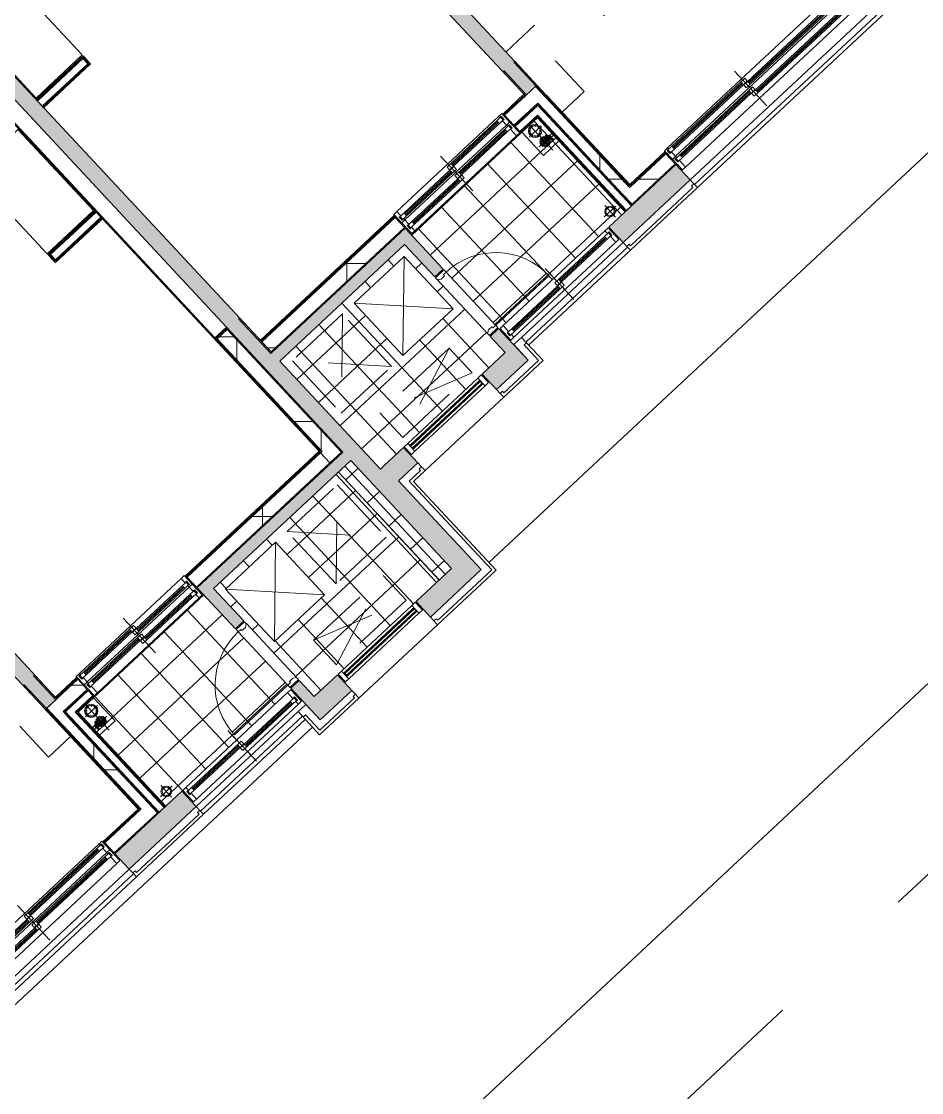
# Model space of a CAD drawing. Header units: millimetres. Extents: x -71377 to 516042, y -145869 to 441446.
# Drawn here: x 271126 to 279667, y 216785 to 226943 of the extents above; entities that cross this region are included whole.
import ezdxf

# ---------------------------------------------------------------- set-up
doc = ezdxf.new("R2010")
doc.units = ezdxf.units.MM
doc.header["$LTSCALE"] = 1000
for name, pattern in [('_점선_M_', [3, 1.5, -1.5]), ('_점선_S_', [1.6, 0.8, -0.8]), ('_점선_XS_', [1.15, 0.6, -0.55])]:
    doc.linetypes.add(name, pattern=pattern)
for name, color, linetype, lineweight in [('06', 6, 'Continuous', 5), ('09_HID', 9, '_점선_M_', 5), ('_ A-furn _', 6, 'Continuous', 5), ('A-door', 4, 'Continuous', 5), ('A-door-hdln', 8, 'Continuous', 5), ('A-ele-8', 8, 'Continuous', 5), ('A-fnsh', 5, 'Continuous', 5), ('A-fnsh-4', 4, 'Continuous', 5), ('A-furn', 6, 'Continuous', 5), ('A-furn-hdln', 8, '_점선_XS_', 5), ('A-glas', 5, 'Continuous', 5), ('A-hat', 251, 'Continuous', 5), ('A-insu', 251, 'Continuous', 5), ('A-rail', 6, 'Continuous', 5), ('A-wind', 4, 'Continuous', 5), ('A-wind-hdln', 8, 'Continuous', 5), ('A_cwall', 2, 'Continuous', 5), ('A_fnsh-4', 4, 'Continuous', 5), ('AA_발코니선', 4, '_점선_S_', 5), ('AA_설비', 4, 'Continuous', 5), ('AA_설비_6', 6, 'Continuous', 5), ('AA_설비_8', 8, 'Continuous', 5), ('AA_설비_CEN', 1, 'Continuous', 5), ('AA_위생', 4, 'Continuous', 5), ('AA_하향식피난구', 8, 'Continuous', 5), ('AA_하향식피난구_dash', 8, '_점선_XS_', 5), ('조경라인_dwg', 8, 'Continuous', 5)]:
    doc.layers.add(name, color=color, linetype=linetype, lineweight=lineweight)
pattern_1 = [(0, (-96985.9, -23353.2), (0, 800), []), (270, (-96985.9, -23353.2), (800, 5e-14), [])]
pattern_2 = [(0, (-96985.9, -23353.2), (0, 800), []), (90, (-96985.9, -23353.2), (-800, 5e-14), [])]
pattern_3 = [(0, (165969.5, 243949.9), (0, 800), []), (90, (165969.5, 243949.9), (-800, 5e-14), [])]

# ---------------------------------------------------------------- blocks, each defined once
blk = doc.blocks.new('3D_수납가구 - 실선_ 대각선X-2308846-지반층 배치도')
at = {"layer": '_ A-furn _'}
for p, q in [((0, 1050), (600, 1050)), ((0, 0), (0, 1035)), ((600, 1050), (600, 0)), ((600, 0), (0, 0))]:
    blk.add_line(p, q, dxfattribs=at)
blk = doc.blocks.new('그릴창_시스템__B타입 - _A_AG_10X23_1_2-2152640-지반층 배치도')
at = {"layer": 'A-wind'}
for p, q in [((-500, 100), (-455, 100)), ((-500, 0), (-500, 100)), ((-440, 72.2), (-455, 72.2)), ((-455, 72.2), (-455, 70.2)), ((-455, 70.2), (-453.5, 70.2)), ((-453.5, 29.8), (-455, 29.8)), ((-455, 29.8), (-455, 27.8)), ((-455, 27.8), (-440, 27.8)), ((-453.5, 70.2), (-453.5, 71.1)), ((-453.5, 71.1), (-449.1, 71.1)), ((-453.5, 28.9), (-453.5, 29.8)), ((-449.1, 28.9), (-453.5, 28.9)), ((-449.1, 71.1), (-449.1, 28.9)), ((-448, 28.9), (-448, 71.1)), ((-448, 71.1), (-441.1, 71.1)), ((-441.1, 28.9), (-448, 28.9)), ((-441.1, 71.1), (-441.1, 68.2)), ((-441.1, 68.2), (-440, 68.2)), ((-440, 31.8), (-441.1, 31.8)), ((-441.1, 31.8), (-441.1, 28.9)), ((-440, 72.2), (440, 72.2)), ((-440, 68.2), (-440, 72.2)), ((440, 68.2), (-440, 68.2)), ((-440, 31.8), (440, 31.8)), ((-440, 27.8), (-440, 31.8)), ((-440, 27.8), (440, 27.8)), ((455, 72.2), (440, 72.2)), ((440, 72.2), (440, 68.2)), ((440, 68.2), (441.1, 68.2)), ((441.1, 31.8), (440, 31.8)), ((440, 31.8), (440, 27.8)), ((440, 27.8), (455, 27.8)), ((441.1, 68.2), (441.1, 71.1)), ((441.1, 71.1), (453, 71.1)), ((441.1, 28.9), (441.1, 31.8)), ((453, 28.9), (441.1, 28.9)), ((453, 71.1), (453, 28.9)), ((454.1, 71.1), (453.5, 71.1)), ((453.5, 71.1), (453.5, 70.2)), ((453.5, 70.2), (455, 70.2)), ((455, 29.8), (453.5, 29.8)), ((453.5, 29.8), (453.5, 28.9)), ((453.5, 28.9), (454.1, 28.9)), ((454.1, 28.9), (454.1, 71.1)), ((455, 100), (500, 100)), ((455, 70.2), (455, 72.2)), ((455, 27.8), (455, 29.8)), ((500, 100), (500, 0)), ((-455, 0), (-500, 0)), ((500, 0), (455, 0))]:
    blk.add_line(p, q, dxfattribs=at)
at = {"layer": 'A-wind-hdln'}
for p, q in [((-455, 0), (-455, 100)), ((-455, 100), (455, 100)), ((-448, 67.5), (453, 67.5)), ((-448, 61.4), (453, 61.4)), ((-448, 38.6), (453, 38.6)), ((-448, 32.5), (453, 32.5)), ((455, 100), (455, 0)), ((-455, 0), (455, 0))]:
    blk.add_line(p, q, dxfattribs=at)
blk = doc.blocks.new('세대실외기실문 - _A_SD_7_5x21-V49-지반층 배치도')
at = {"layer": 'A-door'}
for p, q in [((-375, 95), (-350, 95)), ((-375, -15), (-375, 95)), ((-350, 95), (-330, 65)), ((-345, 20), (-345, -15)), ((-330, 20), (-345, 20)), ((-330, 65), (-330, 20)), ((330, 65), (350, 95)), ((330, 20), (330, 65)), ((345, 20), (330, 20)), ((345, -15), (345, 20)), ((350, 95), (375, 95)), ((375, 95), (375, -15)), ((-345, -15), (-375, -15)), ((310, -15), (310, -705)), ((345, -15), (345, -705)), ((375, -15), (345, -15)), ((310, -705), (345, -705))]:
    blk.add_line(p, q, dxfattribs=at)
at = {"layer": 'A-door-hdln'}
blk.add_arc((345, -15), 690, 180, 270, dxfattribs=at)
blk = doc.blocks.new('2D_세대_하향식피난구 - 2D_세대_하향식피난구-1928395-지반층 배치도')
at = {"layer": 'AA_하향식피난구'}
for p, q in [((340, 725), (-340, 725)), ((-340, 725), (-340, 75)), ((-340, 75), (340, 725)), ((-340, 725), (340, 75)), ((340, 75), (340, 725)), ((-340, 75), (340, 75))]:
    blk.add_line(p, q, dxfattribs=at)
at = {"layer": 'AA_하향식피난구_dash'}
for p, q in [((-340, -75), (340, -75)), ((-340, -725), (-340, -75)), ((-340, -75), (340, -725)), ((340, -75), (-340, -725)), ((340, -75), (340, -725)), ((340, -725), (-340, -725))]:
    blk.add_line(p, q, dxfattribs=at)
blk = doc.blocks.new('미서기창__이중창_ - _A_PD_14X24_7-2325703-지반층 배치도')
at = {"layer": 'A-glas'}
for p, q in [((-620, 106), (-25, 106)), ((-620, 94), (-25, 94)), ((25, 66), (620, 66)), ((25, 54), (620, 54)), ((-620, -4), (-25, -4)), ((-620, -16), (-25, -16)), ((25, -44), (620, -44)), ((25, -56), (620, -56))]:
    blk.add_line(p, q, dxfattribs=at)
at = {"layer": 'A-wind'}
for p, q in [((-700, 25), (-700, 135)), ((-700, 135), (-660, 135)), ((-660, 120), (-680, 120)), ((-680, 120), (-680, 80)), ((-620, 118), (-670, 118)), ((-670, 118), (-670, 82)), ((-660, 135), (-660, 120)), ((-620, 82), (-620, 118)), ((25, 118), (-25, 118)), ((-25, 118), (-25, 82)), ((25, 82), (25, 118)), ((700, 135), (660, 135)), ((660, 135), (660, 80)), ((700, 25), (700, 135)), ((-660, 25), (-700, 25)), ((-700, 25), (-700, -115)), ((-680, 80), (-660, 80)), ((-680, -30), (-680, 10)), ((-680, 10), (-660, 10)), ((-670, 82), (-620, 82)), ((-620, 8), (-670, 8)), ((-670, 8), (-670, -28)), ((-660, 80), (-660, 25)), ((-660, 10), (-660, 25)), ((-620, -28), (-620, 8)), ((-25, 82), (25, 82)), ((25, 78), (-25, 78)), ((-25, 78), (-25, 42)), ((-25, 42), (25, 42)), ((25, 8), (-25, 8)), ((-25, 8), (-25, -28)), ((25, 42), (25, 78)), ((25, -28), (25, 8)), ((670, 78), (620, 78)), ((620, 78), (620, 42)), ((620, 42), (670, 42)), ((660, 80), (680, 80)), ((680, 40), (660, 40)), ((660, 40), (660, 25)), ((700, 25), (660, 25)), ((660, 25), (660, -30)), ((670, 42), (670, 78)), ((680, 80), (680, 40)), ((700, -115), (700, 25)), ((-660, -30), (-680, -30)), ((-670, -28), (-620, -28)), ((-660, -115), (-660, -30)), ((-25, -28), (25, -28)), ((25, -32), (-25, -32)), ((-25, -32), (-25, -68)), ((-25, -68), (25, -68)), ((25, -68), (25, -32)), ((670, -32), (620, -32)), ((620, -32), (620, -68)), ((620, -68), (670, -68)), ((660, -30), (680, -30)), ((680, -70), (660, -70)), ((660, -70), (660, -115)), ((670, -68), (670, -32)), ((680, -30), (680, -70)), ((-700, -115), (-660, -115)), ((660, -115), (700, -115))]:
    blk.add_line(p, q, dxfattribs=at)
at = {"layer": 'A-wind-hdln'}
for p, q in [((0, -215), (0, 235)), ((660, 135), (-660, 135)), ((-620, 118), (-25, 118)), ((660, 25), (-660, 25)), ((-620, 82), (-25, 82)), ((-620, 8), (-25, 8)), ((25, 78), (620, 78)), ((25, 42), (620, 42)), ((-620, -28), (-25, -28)), ((25, -32), (620, -32)), ((25, -68), (620, -68)), ((-660, -115), (660, -115))]:
    blk.add_line(p, q, dxfattribs=at)
blk = doc.blocks.new('미서기창__단창A_ - _A_PW_14X20-2281123-지반층 배치도')
at = {"layer": 'A-glas'}
for p, q in [((-25, 51), (-620, 51)), ((-25, 39), (-620, 39)), ((620, 11), (25, 11)), ((620, -1), (25, -1))]:
    blk.add_line(p, q, dxfattribs=at)
at = {"layer": 'A-wind'}
for p, q in [((-700, -50), (-700, 100)), ((-700, 100), (-660, 100)), ((-680, 25), (-680, 65)), ((-680, 65), (-660, 65)), ((-680, 25), (-660, 25)), ((-620, 63), (-670, 63)), ((-670, 63), (-670, 27)), ((-670, 27), (-620, 27)), ((-660, 65), (-660, 100)), ((-660, -50), (-660, 25)), ((-620, 27), (-620, 63)), ((25, 63), (-25, 63)), ((-25, 63), (-25, 27)), ((-25, 27), (25, 27)), ((25, 23), (-25, 23)), ((-25, 23), (-25, -13)), ((25, 27), (25, 63)), ((25, -13), (25, 23)), ((670, 23), (620, 23)), ((620, 23), (620, -13)), ((660, 100), (700, 100)), ((660, 25), (660, 100)), ((680, 25), (660, 25)), ((670, -13), (670, 23)), ((680, -15), (680, 25)), ((700, 100), (700, -50)), ((-660, -50), (-700, -50)), ((-25, -13), (25, -13)), ((620, -13), (670, -13)), ((660, -50), (660, -15)), ((660, -15), (680, -15)), ((700, -50), (660, -50))]:
    blk.add_line(p, q, dxfattribs=at)
at = {"layer": 'A-wind-hdln'}
for p, q in [((0, 225), (0, -175)), ((0, -150), (0, 200)), ((660, 100), (-660, 100)), ((-25, 63), (-620, 63)), ((-25, 27), (-620, 27)), ((620, 23), (25, 23)), ((-660, -50), (660, -50)), ((620, -13), (25, -13))]:
    blk.add_line(p, q, dxfattribs=at)
blk = doc.blocks.new('미서기창__이중창_2단_ - _A_PW_27X20-2285641-지반층 배치도')
at = {"layer": 'A-glas'}
for p, q in [((-1270, 56), (-375, 56)), ((-1270, 44), (-375, 44)), ((-325, 96), (1270, 96)), ((-325, 84), (1270, 84)), ((-1270, -54), (-375, -54)), ((-1270, -66), (-375, -66)), ((-325, -14), (1270, -14)), ((-325, -26), (1270, -26))]:
    blk.add_line(p, q, dxfattribs=at)
at = {"layer": 'A-wind'}
for p, q in [((-1350, 15), (-1350, 155)), ((-1350, 155), (-1310, 155)), ((-1310, 155), (-1310, 70)), ((-375, 108), (-325, 108)), ((-375, 72), (-375, 108)), ((-325, 108), (-325, 72)), ((1270, 108), (1320, 108)), ((1270, 72), (1270, 108)), ((1310, 155), (1350, 155)), ((1310, 110), (1310, 155)), ((1330, 110), (1310, 110)), ((1320, 108), (1320, 72)), ((1330, 70), (1330, 110)), ((1350, 155), (1350, 15)), ((-1310, 15), (-1350, 15)), ((-1350, 15), (-1350, -95)), ((-1310, 70), (-1330, 70)), ((-1330, 70), (-1330, 30)), ((-1330, 30), (-1310, 30)), ((-1320, 68), (-1270, 68)), ((-1320, 32), (-1320, 68)), ((-1270, 32), (-1320, 32)), ((-1310, 30), (-1310, 15)), ((-1310, -40), (-1310, 15)), ((-1270, 68), (-1270, 32)), ((-325, 72), (-375, 72)), ((-375, 68), (-325, 68)), ((-375, 32), (-375, 68)), ((-325, 32), (-375, 32)), ((-325, 68), (-325, 32)), ((1320, 72), (1270, 72)), ((1310, 15), (1310, 70)), ((1310, 70), (1330, 70)), ((1350, 15), (1310, 15)), ((1310, 0), (1310, 15)), ((1350, 15), (1350, -95)), ((-1350, -95), (-1310, -95)), ((-1330, -80), (-1330, -40)), ((-1330, -40), (-1310, -40)), ((-1310, -80), (-1330, -80)), ((-1320, -42), (-1270, -42)), ((-1320, -78), (-1320, -42)), ((-1270, -78), (-1320, -78)), ((-1310, -95), (-1310, -80)), ((-1270, -42), (-1270, -78)), ((-375, -2), (-325, -2)), ((-375, -38), (-375, -2)), ((-325, -38), (-375, -38)), ((-375, -42), (-325, -42)), ((-375, -78), (-375, -42)), ((-325, -78), (-375, -78)), ((-325, -2), (-325, -38)), ((-325, -42), (-325, -78)), ((1270, -2), (1320, -2)), ((1270, -38), (1270, -2)), ((1320, -38), (1270, -38)), ((1330, 0), (1310, 0)), ((1310, -95), (1310, -40)), ((1310, -40), (1330, -40)), ((1350, -95), (1310, -95)), ((1320, -2), (1320, -38)), ((1330, -40), (1330, 0))]:
    blk.add_line(p, q, dxfattribs=at)
at = {"layer": 'A-wind-hdln'}
for p, q in [((-350, 255), (-350, -195)), ((-1310, 155), (1310, 155)), ((-325, 108), (1270, 108)), ((1310, 15), (-1310, 15)), ((-1270, 68), (-375, 68)), ((-1270, 32), (-375, 32)), ((-325, 72), (1270, 72)), ((1310, -95), (-1310, -95)), ((-1270, -42), (-375, -42)), ((-1270, -78), (-375, -78)), ((-325, -2), (1270, -2)), ((-325, -38), (1270, -38))]:
    blk.add_line(p, q, dxfattribs=at)
blk = doc.blocks.new('2D_Box - 2D_Box-2302891-지반층 배치도')
at = {"layer": 'A-furn-hdln'}
for p, q in [((-450, 160), (450, 160)), ((-450, -160), (-450, 160)), ((-450, -160), (450, 160)), ((-450, 160), (450, -160)), ((450, 160), (450, -160)), ((450, -160), (-450, -160))]:
    blk.add_line(p, q, dxfattribs=at)
blk = doc.blocks.new('설비_발코니 - 설비_발코니-V54-지반층 배치도')
at = {"layer": 'AA_설비'}
for p, q in [((27, 93), (38, 103)), ((28, 101), (34, 104)), ((38, 103), (45, 103)), ((51, 126), (40, 87)), ((41, 87), (52, 126)), ((42, 87), (55, 125)), ((59, 123), (45, 86)), ((48, 85), (62, 122)), ((49, 84), (65, 121)), ((50, 84), (66, 121)), ((66, 121), (51, 126)), ((58, 103), (62, 101)), ((0, 98), (8, 98)), ((8, 73), (0, 73)), ((8, 98), (22, 99)), ((22, 72), (8, 73)), ((22, 99), (28, 101)), ((28, 70), (22, 72)), ((24, 51), (40, 87)), ((39, 45), (24, 51)), ((25, 50), (41, 87)), ((27, 78), (27, 93)), ((33, 72), (27, 78)), ((28, 49), (42, 87)), ((32, 69), (28, 70)), ((45, 86), (31, 48)), ((35, 47), (48, 85)), ((38, 46), (49, 84)), ((50, 84), (39, 45)), ((40, 87), (50, 84)), ((40, 87), (50, 84)), ((52, 68), (45, 68)), ((63, 78), (52, 68)), ((52, 66), (62, 70)), ((57, 99), (63, 93)), ((62, 101), (68, 99)), ((62, 70), (68, 72)), ((63, 93), (63, 78)), ((68, 99), (82, 98)), ((68, 72), (82, 73)), ((82, 98), (101, 98)), ((82, 73), (101, 73))]:
    blk.add_line(p, q, dxfattribs=at)
for centre, radius, start, end in [((45, 86), 21, 88.1512, 232.1033), ((45, 86), 21, 268.1512, 52.1033), ((45, 86), 8, 112.9702, 207.2843), ((45, 86), 8, 292.9702, 27.2843), ((101, 86), 12.5, 270, 90)]:
    blk.add_arc(centre, radius, start, end, dxfattribs=at)
at = {"layer": 'AA_설비_6'}
for p, q in [((200, 0), (200, 300)), ((0, 0), (200, 0))]:
    blk.add_line(p, q, dxfattribs=at)
for centre, radius in [((100, 224), 63), ((100, 86), 50)]:
    blk.add_circle(centre, radius, dxfattribs=at)
at = {"layer": 'AA_설비_8'}
for p, q in [((60, 224), (51, 228)), ((51, 224), (60, 224)), ((65, 259), (72, 252)), ((72, 252), (68, 262)), ((100, 273), (100, 264)), ((100, 264), (104, 273)), ((135, 258), (129, 252)), ((129, 252), (138, 255)), ((149, 223), (140, 223)), ((140, 223), (149, 219)), ((71, 196), (62, 192)), ((65, 189), (71, 196)), ((70, 113), (73, 110)), ((76, 113), (73, 115)), ((100, 184), (96, 175)), ((96, 125), (96, 121)), ((96, 111), (96, 107)), ((100, 174), (100, 184)), ((104, 125), (104, 121)), ((104, 111), (104, 107)), ((124, 113), (127, 115)), ((130, 113), (127, 110)), ((135, 189), (128, 195)), ((128, 195), (132, 186)), ((64, 89), (60, 89)), ((64, 82), (60, 82)), ((70, 59), (73, 62)), ((76, 59), (73, 56)), ((78, 89), (74, 89)), ((78, 82), (74, 82)), ((93, 82), (88, 82)), ((93, 89), (89, 89)), ((96, 97), (96, 93)), ((96, 79), (96, 74)), ((96, 64), (96, 60)), ((96, 50), (96, 46)), ((104, 97), (104, 93)), ((104, 79), (104, 74)), ((104, 64), (104, 60)), ((104, 50), (104, 46)), ((111, 89), (107, 89)), ((112, 82), (107, 82)), ((126, 89), (122, 89)), ((126, 82), (122, 82)), ((127, 56), (124, 59)), ((127, 62), (130, 59)), ((140, 89), (136, 89)), ((140, 82), (136, 82))]:
    blk.add_line(p, q, dxfattribs=at)
for radius in [53, 50]:
    blk.add_circle((100, 224), radius, dxfattribs=at)
for radius, start, end in [(40, 137.8687, 175.0293), (36, 138.1878, 174.4753), (40, 95.5963, 132.1367), (26, 98.6286, 172.3395), (36, 96.2205, 131.8183), (22, 100.213, 170.9359), (40, 47.9377, 84.4251), (36, 48.2645, 83.8033), (26, 7.6605, 81.4045), (22, 9.0641, 79.8264), (36, 5.5247, 41.895), (40, 4.9707, 42.2058), (40, 184.6828, 222.0623), (36, 185.2044, 221.7131), (40, 227.7942, 264.4037), (26, 187.2153, 261.3714), (36, 228.105, 263.7795), (22, 188.5362, 259.787), (12, 195.791, 251.0305), (12, 108.9695, 163.2126), (8, 119.1827, 154.3271), (8, 204.0914, 240.8173), (12, 16.7874, 71.1056), (8, 25.6729, 60.9392), (26, 278.5955, 352.7847), (22, 280.1736, 351.4638), (12, 288.8944, 344.209), (8, 299.0608, 335.9086), (36, 276.1967, 311.8122), (40, 275.5749, 312.1313), (36, 318.1817, 354.7956), (40, 317.8633, 355.3172)]:
    blk.add_arc((100, 86), radius, start, end, dxfattribs=at)
at = {"layer": 'AA_설비_CEN'}
for p, q in [((178, 219), (22, 219)), ((100, 300), (100, -25)), ((175, 86), (25, 86))]:
    blk.add_line(p, q, dxfattribs=at)
blk = doc.blocks.new('설비_발코니_우수100_ - 설비_발코니_우수100_-2303237-지반층 배치도')
at = {"layer": 'AA_설비_6'}
blk.add_circle((0, 0), 50, dxfattribs=at)
at = {"layer": 'AA_설비_8'}
blk.add_circle((0, 0), 40, dxfattribs=at)
at = {"layer": 'AA_설비_CEN'}
for p, q in [((-75, 0), (75, 0)), ((0, 75), (0, -75))]:
    blk.add_line(p, q, dxfattribs=at)
blk = doc.blocks.new('난간 - 난간-2325158-지반층 배치도')
at = {"layer": 'A-rail'}
for p, q in [((10975, -7305), (9655, -7305)), ((9655, -7365), (10975, -7365))]:
    blk.add_line(p, q, dxfattribs=at)
blk = doc.blocks.new('난간 - 난간-2325163-지반층 배치도')
at = {"layer": 'A-rail'}
for p, q in [((8785, -7305), (6065, -7305)), ((6065, -7365), (8785, -7365))]:
    blk.add_line(p, q, dxfattribs=at)
blk = doc.blocks.new('대장2_59A_1층_rvt-6-지반층 배치도')
at = {"layer": 'A-hat'}
h = blk.add_hatch(dxfattribs=at)
h.set_pattern_fill('FP_55', color=256, style=0, pattern_type=2)
h.set_pattern_definition(pattern_1)
h.paths.add_polyline_path([(13964, -42092), (14374, -41710), (14285, -41615), (13875, -41997)])
h.paths.add_polyline_path([(16363, -39855), (17094, -39173), (17006, -39078), (16274, -39760)])
h.paths.add_polyline_path([(18279, -38068), (19047, -37352), (18958, -37257), (18190, -37973)])
h.paths.add_polyline_path([(20232, -36247), (20634, -35872), (20545, -35777), (20143, -36152)])
h = blk.add_hatch(dxfattribs=at)
h.set_pattern_fill('FP_55', color=256, style=0, pattern_type=2)
h.set_pattern_definition(pattern_1)
h.paths.add_polyline_path([(13875, -41997), (13941, -41935), (13136, -41072), (13075, -41138), (13411, -41499)])
h = blk.add_hatch(dxfattribs=at)
h.set_pattern_fill('FP_125', color=256, style=0, pattern_type=2)
h.set_pattern_definition([(223, (12940.96, -42211.6), (204.6, -219.406), []), (133, (12940.96, -42211.6), (-219.406, -204.6), [])])
h.paths.add_polyline_path([(12706, -43279), (13892, -42161), (13066, -41275), (11874, -42387), (12699, -43272)])
h = blk.add_hatch(dxfattribs=at)
h.set_pattern_fill('FP_55', color=256, style=0, pattern_type=2)
h.set_pattern_definition(pattern_1)
h.paths.add_polyline_path([(10540, -43493), (11805, -42313), (11717, -42218), (10451, -43398)])
h = blk.add_hatch(dxfattribs=at)
h.set_pattern_fill('FP_126', color=256, style=0, pattern_type=2)
h.set_pattern_definition([(43, (11544.07, -43514.2), (-204.6, 219.406), []), (313, (11544.07, -43514.2), (219.406, 204.6), [])])
h.paths.add_polyline_path([(11577, -44605), (12762, -43500), (11805, -42478), (10622, -43581), (11577, -44605)])
h.paths.add_polyline_path([(11791, -43530), (11327, -43033), (11807, -42594), (12267, -43087), (11805, -43517)])
at = {"layer": 'A-ele-8'}
for p, q in [((11874, -42387), (12912, -41418)), ((14271, -41600), (14285, -41615)), ((11703, -42204), (11717, -42218))]:
    blk.add_line(p, q, dxfattribs=at)
at = {"layer": 'A-fnsh'}
for p, q in [((8769, -40700), (8756, -40686)), ((8828, -40763), (8815, -40749)), ((13162, -41070), (13151, -41059)), ((13219, -41132), (13206, -41118)), ((14279, -41593), (13942, -41907)), ((11710, -42197), (10438, -43384))]:
    blk.add_line(p, q, dxfattribs=at)
at = {"layer": 'A-fnsh-4'}
for p, q in [((8316, -41109), (8756, -40699)), ((8756, -40699), (8762, -40706)), ((8762, -40706), (8808, -40755)), ((8375, -41172), (8814, -40762)), ((8808, -40755), (8814, -40762)), ((13136, -41072), (13048, -40977)), ((12953, -41066), (12755, -41250)), ((13071, -41134), (12844, -41345)), ((13075, -41138), (13071, -41134)), ((13139, -41207), (13075, -41138)), ((13205, -41145), (13136, -41072)), ((13139, -41207), (13875, -41997)), ((13205, -41145), (13941, -41935)), ((13066, -41262), (12906, -41411)), ((13073, -41268), (13066, -41262)), ((13073, -41268), (13809, -42058)), ((13949, -41928), (14285, -41615)), ((14285, -41615), (13949, -41928)), ((13949, -41928), (13941, -41935)), ((13964, -42092), (13875, -41997)), ((13809, -42058), (13905, -42161))]:
    blk.add_line(p, q, dxfattribs=at)
at = {"layer": 'A-insu'}
for p, q in [((12953, -41066), (13062, -40964)), ((8369, -41165), (8323, -41116)), ((12946, -41058), (12953, -41066)), ((12755, -41250), (12748, -41242)), ((12844, -41345), (12755, -41250)), ((12848, -41350), (12844, -41345)), ((12899, -41404), (12855, -41357)), ((14278, -41607), (14285, -41615)), ((14285, -41615), (14374, -41710)), ((14374, -41710), (13964, -42092)), ((13959, -42110), (13912, -42154)), ((13964, -42092), (13971, -42099)), ((13971, -42099), (13966, -42103)), ((10451, -43398), (11717, -42218)), ((11717, -42218), (11805, -42313)), ((11805, -42313), (10540, -43493)), ((10540, -43493), (10451, -43398))]:
    blk.add_line(p, q, dxfattribs=at)
at = {"layer": 'A_fnsh-4'}
for p, q in [((8310, -41102), (8756, -40686)), ((8323, -41116), (8755, -40713)), ((8755, -40713), (8801, -40762)), ((8756, -40686), (8763, -40693)), ((8763, -40693), (8769, -40700)), ((8769, -40700), (8815, -40749)), ((8369, -41165), (8801, -40762)), ((8828, -40763), (8382, -41179)), ((8815, -40749), (8821, -40756)), ((8821, -40756), (8828, -40763)), ((13212, -41138), (13055, -40970)), ((13062, -40964), (13151, -41059)), ((8316, -41109), (8310, -41102)), ((8323, -41116), (8316, -41109)), ((12742, -41235), (12939, -41051)), ((12946, -41058), (12748, -41242)), ((12939, -41051), (12946, -41058)), ((13151, -41059), (13155, -41063)), ((13155, -41063), (13162, -41070)), ((13162, -41070), (13206, -41118)), ((13206, -41118), (13213, -41125)), ((13212, -41138), (13935, -41913)), ((13213, -41125), (13219, -41132)), ((13219, -41132), (13942, -41907)), ((8375, -41172), (8369, -41165)), ((8382, -41179), (8375, -41172)), ((12748, -41242), (12742, -41235)), ((13070, -41143), (12848, -41350)), ((13070, -41156), (12855, -41357)), ((13077, -41150), (13070, -41143)), ((13114, -41204), (13070, -41156)), ((13134, -41211), (13077, -41150)), ((13127, -41218), (13114, -41204)), ((13127, -41218), (13864, -42008)), ((13134, -41211), (13871, -42001)), ((13067, -41248), (12899, -41404)), ((13066, -41275), (12912, -41418)), ((13802, -42065), (13066, -41275)), ((13073, -41255), (13067, -41248)), ((13080, -41262), (13073, -41255)), ((13080, -41262), (13816, -42052)), ((12855, -41357), (12848, -41350)), ((12906, -41411), (12899, -41404)), ((12912, -41418), (12906, -41411)), ((13942, -41907), (14271, -41600)), ((14278, -41607), (13942, -41920)), ((14271, -41600), (14278, -41607)), ((13942, -41920), (13935, -41913)), ((13935, -41913), (13942, -41920)), ((13816, -42052), (13912, -42154)), ((13864, -42008), (13959, -42110)), ((13871, -42001), (13966, -42103)), ((13898, -42167), (13802, -42065)), ((13912, -42154), (13905, -42161)), ((13966, -42103), (13959, -42110)), ((10438, -43384), (11703, -42204)), ((11710, -42211), (10444, -43391)), ((11703, -42204), (11710, -42211)), ((13905, -42161), (13898, -42167)), ((10444, -43391), (10438, -43384))]:
    blk.add_line(p, q, dxfattribs=at)
at = {"layer": 'AA_발코니선'}
for p, q in [((15380, -38214), (12769, -40649)), ((15449, -38670), (13237, -40733)), ((13237, -40733), (13510, -41025)), ((13510, -41025), (13300, -41220))]:
    blk.add_line(p, q, dxfattribs=at)
at = {"layer": 'A-door-hdln', "extrusion": (0, 0, -1), "zscale": -1, "rotation": 226.999998751524}
blk.add_blockref('세대실외기실문 - _A_SD_7_5x21-V49-지반층 배치도', (-12425, -43000), dxfattribs=at)
at = {"layer": 'A-furn', "extrusion": (0, 0, -1), "zscale": -1}
for name, p, rotation in [('3D_수납가구 - 실선_ 대각선X-2308846-지반층 배치도', (-8749, -40678), 316.9999987515241), ('2D_세대_하향식피난구 - 2D_세대_하향식피난구-1928395-지반층 배치도', (-11504, -43332), 46.99999875152392), ('2D_Box - 2D_Box-2302891-지반층 배치도', (-12009, -43881), 316.9999987515241)]:
    blk.add_blockref(name, p, dxfattribs=dict(at, rotation=rotation))
at = {"layer": 'A-rail', "extrusion": (0, 0, -1), "zscale": -1, "rotation": 316.9999987515241}
for name in ['난간 - 난간-2325163-지반층 배치도', '난간 - 난간-2325158-지반층 배치도']:
    blk.add_blockref(name, (-15960, -30529), dxfattribs=at)
at = {"layer": 'A-wind-hdln', "extrusion": (0, 0, -1), "zscale": -1}
for name, p, rotation in [('미서기창__이중창_2단_ - _A_PW_27X20-2285641-지반층 배치도', (-15324, -40735), 136.9999987515239), ('미서기창__이중창_ - _A_PD_14X24_7-2325703-지반층 배치도', (-12308, -41811), 316.9999987515241), ('미서기창__단창A_ - _A_PW_14X20-2281123-지반층 배치도', (-13293, -42868), 316.9999987515238), ('그릴창_시스템__B타입 - _A_AG_10X23_1_2-2152640-지반층 배치도', (-12237, -44126), 316.9999987515238)]:
    blk.add_blockref(name, p, dxfattribs=dict(at, rotation=rotation))
at = {"layer": 'AA_위생', "extrusion": (0, 0, -1), "zscale": -1, "rotation": 316.9999987515241}
for name, p in [('설비_발코니 - 설비_발코니-V54-지반층 배치도', (-13270, -41494)), ('설비_발코니_우수100_ - 설비_발코니_우수100_-2303237-지반층 배치도', (-13756, -42162))]:
    blk.add_blockref(name, p, dxfattribs=at)
blk = doc.blocks.new('설비_발코니 - 설비_발코니-2303235-지반층 배치도')
at = {"layer": 'AA_설비'}
for p, q in [((27, 93), (38, 103)), ((28, 101), (34, 104)), ((38, 103), (45, 103)), ((51, 126), (40, 87)), ((41, 87), (52, 126)), ((42, 87), (55, 125)), ((59, 123), (45, 86)), ((48, 85), (62, 122)), ((49, 84), (65, 121)), ((50, 84), (66, 121)), ((66, 121), (51, 126)), ((58, 103), (62, 101)), ((0, 98), (8, 98)), ((8, 73), (0, 73)), ((8, 98), (22, 99)), ((22, 72), (8, 73)), ((22, 99), (28, 101)), ((28, 70), (22, 72)), ((24, 51), (40, 87)), ((39, 45), (24, 51)), ((25, 50), (41, 87)), ((27, 78), (27, 93)), ((33, 72), (27, 78)), ((28, 49), (42, 87)), ((32, 69), (28, 70)), ((45, 86), (31, 48)), ((35, 47), (48, 85)), ((38, 46), (49, 84)), ((50, 84), (39, 45)), ((40, 87), (50, 84)), ((40, 87), (50, 84)), ((52, 68), (45, 68)), ((63, 78), (52, 68)), ((52, 66), (62, 70)), ((57, 99), (63, 93)), ((62, 101), (68, 99)), ((62, 70), (68, 72)), ((63, 93), (63, 78)), ((68, 99), (82, 98)), ((68, 72), (82, 73)), ((82, 98), (101, 98)), ((82, 73), (101, 73))]:
    blk.add_line(p, q, dxfattribs=at)
for centre, radius, start, end in [((45, 86), 21, 88.1512, 232.1033), ((45, 86), 21, 268.1512, 52.1033), ((45, 86), 8, 112.9702, 207.2843), ((45, 86), 8, 292.9702, 27.2843), ((101, 86), 12.5, 270, 90)]:
    blk.add_arc(centre, radius, start, end, dxfattribs=at)
at = {"layer": 'AA_설비_6'}
for p, q in [((200, 0), (200, 300)), ((0, 0), (200, 0))]:
    blk.add_line(p, q, dxfattribs=at)
for centre, radius in [((100, 224), 63), ((100, 86), 50)]:
    blk.add_circle(centre, radius, dxfattribs=at)
at = {"layer": 'AA_설비_8'}
for p, q in [((60, 224), (51, 228)), ((51, 224), (60, 224)), ((65, 259), (72, 252)), ((72, 252), (68, 262)), ((100, 273), (100, 264)), ((100, 264), (104, 273)), ((135, 258), (129, 252)), ((129, 252), (138, 255)), ((149, 223), (140, 223)), ((140, 223), (149, 219)), ((71, 196), (62, 192)), ((65, 189), (71, 196)), ((70, 113), (73, 110)), ((76, 113), (73, 115)), ((100, 184), (96, 175)), ((96, 125), (96, 121)), ((96, 111), (96, 107)), ((100, 174), (100, 184)), ((104, 125), (104, 121)), ((104, 111), (104, 107)), ((124, 113), (127, 115)), ((130, 113), (127, 110)), ((135, 189), (128, 195)), ((128, 195), (132, 186)), ((64, 89), (60, 89)), ((64, 82), (60, 82)), ((70, 59), (73, 62)), ((76, 59), (73, 56)), ((78, 89), (74, 89)), ((78, 82), (74, 82)), ((93, 82), (88, 82)), ((93, 89), (89, 89)), ((96, 97), (96, 93)), ((96, 79), (96, 74)), ((96, 64), (96, 60)), ((96, 50), (96, 46)), ((104, 97), (104, 93)), ((104, 79), (104, 74)), ((104, 64), (104, 60)), ((104, 50), (104, 46)), ((111, 89), (107, 89)), ((112, 82), (107, 82)), ((126, 89), (122, 89)), ((126, 82), (122, 82)), ((127, 56), (124, 59)), ((127, 62), (130, 59)), ((140, 89), (136, 89)), ((140, 82), (136, 82))]:
    blk.add_line(p, q, dxfattribs=at)
for radius in [53, 50]:
    blk.add_circle((100, 224), radius, dxfattribs=at)
for radius, start, end in [(40, 137.8687, 175.0293), (36, 138.1878, 174.4753), (40, 95.5963, 132.1367), (26, 98.6286, 172.3395), (36, 96.2205, 131.8183), (22, 100.213, 170.9359), (40, 47.9377, 84.4251), (36, 48.2645, 83.8033), (26, 7.6605, 81.4045), (22, 9.0641, 79.8264), (36, 5.5247, 41.895), (40, 4.9707, 42.2058), (40, 184.6828, 222.0623), (36, 185.2044, 221.7355), (40, 227.7942, 264.4037), (26, 187.2153, 261.3714), (36, 228.105, 263.7795), (22, 188.5362, 259.787), (12, 195.791, 251.0305), (12, 108.9695, 163.2126), (8, 119.1827, 154.3271), (8, 204.0914, 240.8173), (12, 16.7874, 71.1056), (8, 25.6729, 60.9392), (26, 278.5955, 352.7847), (22, 280.1736, 351.4638), (12, 288.8944, 344.209), (8, 299.0608, 335.9086), (36, 276.1967, 311.8122), (40, 275.5749, 312.1313), (36, 318.1817, 354.7956), (40, 317.8633, 355.3172)]:
    blk.add_arc((100, 86), radius, start, end, dxfattribs=at)
at = {"layer": 'AA_설비_CEN'}
for p, q in [((178, 219), (22, 219)), ((100, 300), (100, -25)), ((175, 86), (25, 86))]:
    blk.add_line(p, q, dxfattribs=at)
blk = doc.blocks.new('난간 - 난간-V57-지반층 배치도')
at = {"layer": 'A-rail'}
for p, q in [((10973, -7305), (9655, -7305)), ((9655, -7365), (10975, -7365))]:
    blk.add_line(p, q, dxfattribs=at)
blk = doc.blocks.new('난간 - 난간-V46-지반층 배치도')
at = {"layer": 'A-rail'}
for p, q in [((8785, -7305), (6065, -7305)), ((6065, -7365), (8785, -7365))]:
    blk.add_line(p, q, dxfattribs=at)
blk = doc.blocks.new('대장2_59A_1층_rvt-7-지반층 배치도')
at = {"layer": 'A-hat'}
h = blk.add_hatch(dxfattribs=at)
h.set_pattern_fill('FP_45', color=256, style=0, pattern_type=2)
h.set_pattern_definition(pattern_2)
h.paths.add_polyline_path([(9832, -45726), (11098, -44546), (11009, -44451), (9744, -45631)])
h = blk.add_hatch(dxfattribs=at)
h.set_pattern_fill('FP_134', color=256, style=0, pattern_type=2)
h.set_pattern_definition([(223, (11048.5, -45548.77), (204.6, -219.406), []), (313, (11048.5, -45548.77), (219.406, 204.6), [])])
h.paths.add_polyline_path([(10950, -46762), (12134, -45657), (11180, -44634), (9995, -45738), (10949, -46762)])
h.paths.add_polyline_path([(10572, -46240), (10112, -45738), (10583, -45299), (11047, -45796), (10682, -46137)])
h = blk.add_hatch(dxfattribs=at)
h.set_pattern_fill('FP_133', color=256, style=0, pattern_type=2)
h.set_pattern_definition([(43, (9651.6, -46851.4), (-204.6, 219.406), []), (133, (9651.6, -46851.4), (-219.406, -204.6), [])])
h.paths.add_polyline_path([(9541, -47803), (10726, -46684), (9901, -45799), (8715, -46917), (9541, -47803)])
h = blk.add_hatch(dxfattribs=at)
h.set_pattern_fill('FP_45', color=256, style=0, pattern_type=2)
h.set_pattern_definition(pattern_2)
h.paths.add_polyline_path([(8501, -46967), (8794, -46694), (8705, -46599), (8413, -46872)])
h = blk.add_hatch(dxfattribs=at)
h.set_pattern_fill('FP_45', color=256, style=0, pattern_type=2)
h.set_pattern_definition(pattern_2)
h.paths.add_polyline_path([(9306, -47830), (9372, -47768), (8566, -46907), (8501, -46967), (8570, -47040)])
h = blk.add_hatch(dxfattribs=at)
h.set_pattern_fill('FP_45', color=256, style=0, pattern_type=2)
h.set_pattern_definition(pattern_2)
h.paths.add_polyline_path([(2791, -54083), (3193, -53708), (3104, -53613), (2702, -53988)])
h.paths.add_polyline_path([(4378, -52603), (5146, -51887), (5057, -51792), (4290, -52509)])
h.paths.add_polyline_path([(6330, -50783), (7062, -50101), (6973, -50005), (6242, -50687)])
h.paths.add_polyline_path([(9051, -48245), (9461, -47864), (9372, -47768), (8962, -48150)])
at = {"layer": 'A-ele-8'}
for p, q in [((9730, -45616), (9744, -45631)), ((9901, -45799), (8862, -46767)), ((8949, -48136), (8962, -48150))]:
    blk.add_line(p, q, dxfattribs=at)
at = {"layer": 'A-fnsh'}
for p, q in [((8868, -42154), (8141, -41375)), ((10995, -44436), (8939, -42231)), ((8431, -42581), (8421, -42570)), ((8493, -42647), (8480, -42633)), ((9723, -45623), (10995, -44436)), ((12134, -45657), (11180, -44634)), ((8498, -46992), (8487, -46980)), ((8941, -48143), (9278, -47829))]:
    blk.add_line(p, q, dxfattribs=at)
at = {"layer": 'A-fnsh-4'}
for p, q in [((8874, -42161), (8435, -42571)), ((8933, -42224), (8493, -42634)), ((8435, -42571), (8441, -42578)), ((8441, -42578), (8487, -42627)), ((8487, -42627), (8493, -42634)), ((8508, -46783), (8705, -46599)), ((8567, -46905), (8794, -46694)), ((8695, -46910), (8856, -46760)), ((8501, -46967), (8413, -46872)), ((8572, -46910), (8567, -46905)), ((8635, -46979), (8572, -46910)), ((8702, -46917), (8695, -46910)), ((8702, -46917), (9438, -47707)), ((8570, -47040), (8501, -46967)), ((8635, -46979), (9372, -47768)), ((8570, -47040), (9306, -47830)), ((9438, -47707), (9534, -47809)), ((9298, -47837), (8962, -48150)), ((8962, -48150), (9298, -47837)), ((9298, -47837), (9306, -47830)), ((9461, -47864), (9372, -47768))]:
    blk.add_line(p, q, dxfattribs=at)
at = {"layer": 'A-insu'}
for p, q in [((8926, -42217), (8880, -42168)), ((11009, -44451), (9744, -45631)), ((11098, -44546), (11009, -44451)), ((9832, -45726), (11098, -44546)), ((9744, -45631), (9832, -45726)), ((8705, -46599), (8698, -46591)), ((8794, -46694), (8705, -46599)), ((8798, -46699), (8794, -46694)), ((8849, -46753), (8805, -46706)), ((8508, -46783), (8398, -46885)), ((8501, -46775), (8508, -46783)), ((9479, -47860), (9527, -47816)), ((9051, -48245), (9461, -47864)), ((9461, -47864), (9467, -47871)), ((9467, -47871), (9472, -47866)), ((8955, -48143), (8962, -48150)), ((8962, -48150), (9051, -48245))]:
    blk.add_line(p, q, dxfattribs=at)
at = {"layer": 'A_fnsh-4'}
for p, q in [((8868, -42154), (8421, -42570)), ((8874, -42161), (8868, -42154)), ((8880, -42168), (8448, -42571)), ((8493, -42647), (8939, -42231)), ((8926, -42217), (8494, -42620)), ((8880, -42168), (8874, -42161)), ((8933, -42224), (8926, -42217)), ((8939, -42231), (8933, -42224)), ((8421, -42570), (8428, -42577)), ((8428, -42577), (8434, -42584)), ((8434, -42584), (8480, -42633)), ((8448, -42571), (8494, -42620)), ((8480, -42633), (8487, -42640)), ((8487, -42640), (8493, -42647)), ((10995, -44436), (9730, -45616)), ((9737, -45623), (11002, -44443)), ((11002, -44443), (10995, -44436)), ((9730, -45616), (9737, -45623)), ((8692, -46584), (8494, -46769)), ((8501, -46775), (8698, -46591)), ((8698, -46591), (8692, -46584)), ((8576, -46906), (8798, -46699)), ((8590, -46906), (8805, -46706)), ((8805, -46706), (8798, -46699)), ((8494, -46769), (8501, -46775)), ((8682, -46909), (8849, -46753)), ((8709, -46910), (8862, -46767)), ((8856, -46760), (8849, -46753)), ((8862, -46767), (8856, -46760)), ((8398, -46885), (8487, -46980)), ((8562, -47047), (8405, -46879)), ((8583, -46913), (8576, -46906)), ((8640, -46974), (8583, -46913)), ((8634, -46954), (8590, -46906)), ((8688, -46916), (8682, -46909)), ((8695, -46923), (8688, -46916)), ((8695, -46923), (9431, -47713)), ((9445, -47700), (8709, -46910)), ((8487, -46980), (8491, -46985)), ((8491, -46985), (8498, -46992)), ((8498, -46992), (8542, -47040)), ((8647, -46968), (8634, -46954)), ((8640, -46974), (9377, -47764)), ((8647, -46968), (9384, -47758)), ((8542, -47040), (8548, -47047)), ((8548, -47047), (8555, -47054)), ((8555, -47054), (9278, -47829)), ((8562, -47047), (9285, -47822)), ((9431, -47713), (9527, -47816)), ((9541, -47803), (9445, -47700)), ((9278, -47829), (8949, -48136)), ((8955, -48143), (9291, -47829)), ((9291, -47829), (9285, -47822)), ((9285, -47822), (9291, -47829)), ((9377, -47764), (9472, -47866)), ((9384, -47758), (9479, -47860)), ((9527, -47816), (9534, -47809)), ((9534, -47809), (9541, -47803)), ((9472, -47866), (9479, -47860)), ((8949, -48136), (8955, -48143))]:
    blk.add_line(p, q, dxfattribs=at)
at = {"layer": 'AA_발코니선'}
for p, q in [((8156, -47043), (8428, -47336)), ((8428, -47336), (8638, -47141))]:
    blk.add_line(p, q, dxfattribs=at)
at = {"layer": 'A-door-hdln', "rotation": 313.0000012484762}
blk.add_blockref('세대실외기실문 - _A_SD_7_5x21-V49-지반층 배치도', (10474, -46392), dxfattribs=at)
at = {"layer": 'A-furn'}
for name, p, rotation in [('3D_수납가구 - 실선_ 대각선X-2308846-지반층 배치도', (8415, -42563), 43.00000124847617), ('2D_세대_하향식피난구 - 2D_세대_하향식피난구-1928395-지반층 배치도', (10870, -45497), 133.0000012484761), ('2D_Box - 2D_Box-2302891-지반층 배치도', (11382, -46038), 43.00000124847617)]:
    blk.add_blockref(name, p, dxfattribs=dict(at, rotation=rotation))
at = {"layer": 'A-rail', "rotation": 43.00000124847617}
for name in ['난간 - 난간-V57-지반층 배치도', '난간 - 난간-V46-지반층 배치도']:
    blk.add_blockref(name, (-2213, -49048), dxfattribs=at)
at = {"layer": 'A-wind-hdln'}
for name, p, rotation in [('미서기창__이중창_ - _A_PD_14X24_7-2325703-지반층 배치도', (9296, -46192), 43.00000124847617), ('그릴창_시스템__B타입 - _A_AG_10X23_1_2-2152640-지반층 배치도', (11610, -46283), 43.00000124847598), ('미서기창__단창A_ - _A_PW_14X20-2281123-지반층 배치도', (10282, -47248), 43.00000124847599), ('미서기창__이중창_2단_ - _A_PW_27X20-2285641-지반층 배치도', (8012, -49125), 223.000001248476)]:
    blk.add_blockref(name, p, dxfattribs=dict(at, rotation=rotation))
at = {"layer": 'AA_위생', "rotation": 43.00000124847617}
for name, p in [('설비_발코니 - 설비_발코니-2303235-지반층 배치도', (8913, -47130)), ('설비_발코니_우수100_ - 설비_발코니_우수100_-2303237-지반층 배치도', (9545, -47661))]:
    blk.add_blockref(name, p, dxfattribs=at)
blk = doc.blocks.new('조경라인_dwg-6847807-지반층 배치도')
at = {"layer": '06'}
blk.add_line((266587, 208408), (290675, 230871), dxfattribs=at)
at = {"layer": '09_HID'}
blk.add_line((306871, 244166), (215931, 159363), dxfattribs=at)

msp = doc.modelspace()

# ---------------------------------------------------------------- hatches: boundary and pattern name
at = {"layer": 'A-hat'}
for points in [[(274422.4, 222595.8), (274532.1, 222698.1), (269597.8, 227989.5), (269488.1, 227887.2), (274341.2, 222682.9)], [(275908.1, 226237.3), (276017.8, 226339.6), (274585.6, 227875.5), (274475.9, 227773.2), (275760.5, 226395.6)], [(276835.9, 224846.5), (277472.2, 225439.8), (277335.8, 225586.1), (276705.9, 224985.9), (276794.5, 224890.9)], [(273577.3, 223722), (274842.6, 224901.9), (274762.1, 224977.3), (273502.3, 223802.5)], [(275048.6, 224519.7), (275129, 224594.7), (274842.6, 224901.9), (274762.1, 224826.9), (274859.5, 224722.5)], [(275716.9, 223803), (275797.4, 223878), (275654.2, 224031.6), (275573.7, 223956.6), (275668.3, 223855.2)], [(275633.9, 223452.1), (275933.8, 223731.7), (275797.4, 223878), (275497.5, 223598.4), (275532.5, 223560.9)], [(272869.7, 221489.7), (274251.9, 222778.7), (274176.9, 222859.1), (272799.7, 221564.7), (272841.9, 221519.5)], [(274705.1, 222586), (274887.9, 222756.5), (274751.5, 222902.8), (274568.7, 222732.2), (274631.8, 222664.6)], [(275206.7, 221754.8), (275353, 221891.2), (274568.7, 222732.2), (274422.4, 222595.8), (274705.1, 222292.7)], [(271353.5, 220417.7), (271463.2, 220520), (270031, 222055.8), (269921.3, 221953.5), (270364.8, 221478)], [(275006.7, 221294.8), (275489.4, 221744.9), (275353, 221891.2), (274870.3, 221441.1), (274905.3, 221403.6)], [(273156.1, 221182.6), (273236.6, 221257.6), (272950.1, 221564.7), (272869.7, 221489.7), (272922, 221433.6)], [(273960.8, 220319.5), (274260.7, 220599.2), (274124.3, 220745.4), (273824.4, 220465.8), (273904.9, 220379.5)], [(273824.4, 220465.8), (273904.9, 220540.8), (273761.7, 220694.4), (273681.2, 220619.4), (273783.1, 220510.2)], [(272149.7, 218904), (272786, 219497.4), (272649.6, 219643.7), (272013.3, 219050.3), (272060.5, 218999.7)]]:
    msp.add_hatch(color=256, dxfattribs=at).paths.add_polyline_path(points)
h = msp.add_hatch(dxfattribs=at)
h.set_pattern_fill('FP_13', color=256, scale=1000, style=0, pattern_type=2)
h.set_pattern_definition(pattern_3)
h.paths.add_polyline_path([(273979, 222866.1), (274074.1, 222954.7), (273078.4, 224022.5), (272983.3, 223933.8), (273256.4, 223641)])
h = msp.add_hatch(dxfattribs=at)
h.set_pattern_fill('FP_13', color=256, scale=1000, style=0, pattern_type=2)
h.set_pattern_definition(pattern_3)
h.paths.add_polyline_path([(274053, 222757.3), (274162.8, 222859.6), (274074.1, 222954.7), (273964.4, 222852.4)])
h = msp.add_hatch(dxfattribs=at)
h.set_pattern_fill('FP_175', color=256, scale=1000, style=0, pattern_type=2)
h.set_pattern_definition([(313, (274670.8, 222212.16), (219.41, 204.6), []), (43, (274670.8, 222212.16), (-204.6, 219.41), [])])
h.paths.add_polyline_path([(275089.7, 221645.7), (275206.7, 221754.8), (274251.9, 222778.7), (274134.9, 222669.5), (275076.4, 221659.9)])

# ---------------------------------------------------------------- linework, layer by layer
at = {"layer": 'A-ele-8'}
for p, q in [((279529.7, 227221.7), (277540.4, 225366.7)), ((276904.1, 224773.3), (275938.7, 223873.1)), ((275549.8, 223982.2), (275072.4, 224494.1)), ((275156.3, 224565.5), (275626.9, 224060.9)), ((275702.1, 223379), (274956.1, 222683.4)), ((273654, 220648.7), (273183.4, 221153.3)), ((273260.4, 221232), (273737.8, 220720)), ((275074.9, 221221.7), (274328.9, 220526)), ((273819.5, 220324.5), (272854.1, 219424.3)), ((272217.9, 218830.9), (270228.6, 216975.9))]:
    msp.add_line(p, q, dxfattribs=at)
at = {"layer": 'A-fnsh'}
for p, q in [((292946.8, 238024.2), (275562.5, 221813.1)), ((274134.9, 222669.5), (275089.7, 221645.7)), ((273887.7, 220251.3), (267056.9, 213881.5))]:
    msp.add_line(p, q, dxfattribs=at)
at = {"layer": 'A-insu'}
for p, q in [((275806.4, 226566.3), (275796.8, 226557.5)), ((275796.8, 226557.5), (276008.3, 226330.8)), ((276017.8, 226339.6), (275806.4, 226566.3)), ((275706.2, 226472.9), (275696.6, 226464)), ((275696.6, 226464), (275908.1, 226237.3)), ((275917.6, 226246.2), (275706.2, 226472.9)), ((276008.3, 226330.8), (276017.8, 226339.6)), ((275908.1, 226237.3), (275917.6, 226246.2)), ((277472.2, 225439.8), (276835.9, 224846.5)), ((277506.3, 225403.2), (277472.2, 225439.8)), ((276835.9, 224846.5), (276870, 224809.9)), ((273195.4, 224131.6), (273185.9, 224122.7)), ((273185.9, 224122.7), (273492.8, 223793.6)), ((273502.3, 223802.5), (273195.4, 224131.6)), ((273078.4, 224022.5), (272983.3, 223933.8)), ((274162.8, 222859.6), (273078.4, 224022.5)), ((272983.3, 223933.8), (273979, 222866.1)), ((275848.6, 223925.8), (275797.4, 223878)), ((275797.4, 223878), (275933.8, 223731.7)), ((273492.8, 223793.6), (273502.3, 223802.5)), ((275933.8, 223731.7), (275633.9, 223452.1)), ((275633.9, 223452.1), (275668, 223415.6)), ((273979, 222866.1), (273964.4, 222852.4)), ((274053, 222757.3), (274162.8, 222859.6)), ((273964.4, 222852.4), (274053, 222757.3)), ((274887.9, 222756.5), (274705.1, 222586)), ((274922, 222719.9), (274887.9, 222756.5)), ((275006.7, 221294.8), (275040.8, 221258.2)), ((271251.8, 220746.7), (271242.3, 220737.8)), ((271242.3, 220737.8), (271453.7, 220511.1)), ((271463.2, 220520), (271251.8, 220746.7)), ((271151.5, 220653.2), (271142, 220644.4)), ((271142, 220644.4), (271353.5, 220417.7)), ((271363, 220426.5), (271151.5, 220653.2)), ((274294.8, 220562.6), (274260.7, 220599.2)), ((271353.5, 220417.7), (271363, 220426.5)), ((271453.7, 220511.1), (271463.2, 220520)), ((273824.4, 220465.8), (273773.2, 220418.1)), ((273960.8, 220319.5), (273824.4, 220465.8)), ((272785.9, 219497.4), (272149.7, 218904)), ((272820, 219460.8), (272785.9, 219497.4)), ((272149.7, 218904), (272183.8, 218867.5))]:
    msp.add_line(p, q, dxfattribs=at)
at = {"layer": 'A_cwall'}
for p, q in [((273502.3, 223802.5), (269597.8, 227989.5)), ((276017.8, 226339.6), (274585.6, 227875.5)), ((269624.5, 227740.9), (274176.9, 222859.1)), ((274475.9, 227773.2), (275908.1, 226237.3)), ((275908.1, 226237.3), (276017.8, 226339.6)), ((277335.8, 225586.1), (276699.5, 224992.7)), ((277472.2, 225439.8), (277335.8, 225586.1)), ((276835.9, 224846.5), (277472.2, 225439.8)), ((276699.5, 224992.7), (276835.9, 224846.5)), ((274767.6, 224982.4), (273502.3, 223802.5)), ((275129, 224594.7), (274767.6, 224982.4)), ((273577.3, 223722), (274762.1, 224826.9)), ((274762.1, 224826.9), (275048.6, 224519.7)), ((275048.6, 224519.7), (275129, 224594.7)), ((275654.2, 224031.6), (275573.7, 223956.6)), ((275933.8, 223731.7), (275654.2, 224031.6)), ((275573.7, 223956.6), (275716.9, 223803)), ((275716.9, 223803), (275497.5, 223598.4)), ((274532.1, 222698.1), (273577.3, 223722)), ((275633.9, 223452.1), (275933.8, 223731.7)), ((275497.5, 223598.4), (275633.9, 223452.1)), ((274176.9, 222859.1), (272794.7, 221570.2)), ((274751.5, 222902.8), (274568.7, 222732.2)), ((274887.9, 222756.5), (274751.5, 222902.8)), ((272950.1, 221564.7), (274251.9, 222778.7)), ((274251.9, 222778.7), (275206.7, 221754.8)), ((274568.7, 222732.2), (274532.1, 222698.1)), ((274705.1, 222586), (274887.9, 222756.5)), ((275489.4, 221744.9), (274705.1, 222586)), ((271463.2, 220520), (270031, 222055.8)), ((269921.3, 221953.5), (271353.5, 220417.7)), ((275206.7, 221754.8), (274870.3, 221441.1)), ((275006.7, 221294.8), (275489.4, 221744.9)), ((272794.7, 221570.2), (273156.1, 221182.6)), ((273236.6, 221257.6), (272950.1, 221564.7)), ((274870.3, 221441.1), (275006.7, 221294.8)), ((273156.1, 221182.6), (273236.6, 221257.6)), ((274124.3, 220745.4), (273904.9, 220540.8)), ((274260.7, 220599.2), (274124.3, 220745.4)), ((273761.7, 220694.4), (273681.2, 220619.4)), ((273904.9, 220540.8), (273761.7, 220694.4)), ((273681.2, 220619.4), (273960.8, 220319.5)), ((273960.8, 220319.5), (274260.7, 220599.2)), ((274260.7, 220599.2), (273960.8, 220319.5)), ((271353.5, 220417.7), (271463.2, 220520)), ((272649.6, 219643.7), (272013.3, 219050.3)), ((272786, 219497.4), (272649.6, 219643.7)), ((272149.7, 218904), (272786, 219497.4)), ((272013.3, 219050.3), (272149.7, 218904))]:
    msp.add_line(p, q, dxfattribs=at)
at = {"layer": 'A_fnsh-4'}
for p, q in [((269610.2, 227521.7), (273957.2, 222860.1)), ((272962, 223941.3), (269617.1, 227528.2)), ((277506.3, 225403.2), (277484.3, 225382.8)), ((277540.4, 225366.7), (277506.3, 225403.2)), ((276904.1, 224773.3), (277540.4, 225366.7)), ((276905.6, 224815.7), (277498, 225368.1)), ((277498, 225368.1), (277484.3, 225382.8)), ((276891.9, 224830.3), (276870, 224809.9)), ((276870, 224809.9), (276904.1, 224773.3)), ((276891.9, 224830.3), (276905.6, 224815.7)), ((272955, 223934.8), (273072, 224043.9)), ((272968.5, 223934.3), (273078.5, 224037)), ((273078.5, 224037), (273072, 224043.9)), ((273964.2, 222866.5), (272968.5, 223934.3)), ((275870.5, 223946.2), (275848.6, 223925.8)), ((276075.1, 223726.8), (275870.5, 223946.2)), ((275896.3, 223874.6), (275918.3, 223895)), ((276032.7, 223728.3), (275896.3, 223874.6)), ((275702.1, 223379), (276075.1, 223726.8)), ((275703.6, 223421.4), (276032.7, 223728.3)), ((275690, 223436), (275668, 223415.6)), ((275668, 223415.6), (275702.1, 223379)), ((275690, 223436), (275703.6, 223421.4)), ((273957.2, 222860.1), (273964.2, 222866.5)), ((274804, 222582.5), (274913.7, 222684.8)), ((274846.4, 222581), (274956.1, 222683.4)), ((274922, 222719.9), (274900.1, 222699.5)), ((274913.7, 222684.8), (274900.1, 222699.5)), ((274956.1, 222683.4), (274922, 222719.9)), ((275588.3, 221741.4), (274804, 222582.5)), ((275630.7, 221740), (274846.4, 222581)), ((275074.9, 221221.7), (275630.7, 221740)), ((275076.4, 221264.1), (275588.3, 221741.4)), ((275062.7, 221278.7), (275040.8, 221258.2)), ((275040.8, 221258.2), (275074.9, 221221.7)), ((275062.7, 221278.7), (275076.4, 221264.1)), ((273955.9, 220178.2), (274328.9, 220526)), ((273957.4, 220220.6), (274286.5, 220527.5)), ((274294.8, 220562.6), (274272.9, 220542.1)), ((274286.5, 220527.5), (274272.9, 220542.1)), ((274328.9, 220526), (274294.8, 220562.6)), ((273773.2, 220418.1), (273751.3, 220397.6)), ((273751.3, 220397.6), (273955.9, 220178.2)), ((273799, 220346.4), (273821, 220366.9)), ((273821, 220366.9), (273957.4, 220220.6)), ((272217.9, 218830.9), (272854.1, 219424.3)), ((272219.4, 218873.3), (272811.7, 219425.7)), ((272820, 219460.8), (272798.1, 219440.4)), ((272811.7, 219425.7), (272798.1, 219440.4)), ((272854.1, 219424.3), (272820, 219460.8)), ((272205.7, 218887.9), (272183.8, 218867.5)), ((272183.8, 218867.5), (272217.9, 218830.9)), ((272205.7, 218887.9), (272219.4, 218873.3))]:
    msp.add_line(p, q, dxfattribs=at)

# ---------------------------------------------------------------- block references
for name in ['대장2_59A_1층_rvt-6-지반층 배치도', '대장2_59A_1층_rvt-7-지반층 배치도']:
    msp.add_blockref(name, (262955.4, 267303.1))
at = {"layer": '조경라인_dwg', "rotation": 8.537736462515947e-07}
msp.add_blockref('조경라인_dwg-6847807-지반층 배치도', (0, 0), dxfattribs=at)

doc.saveas('drawing.dxf')
